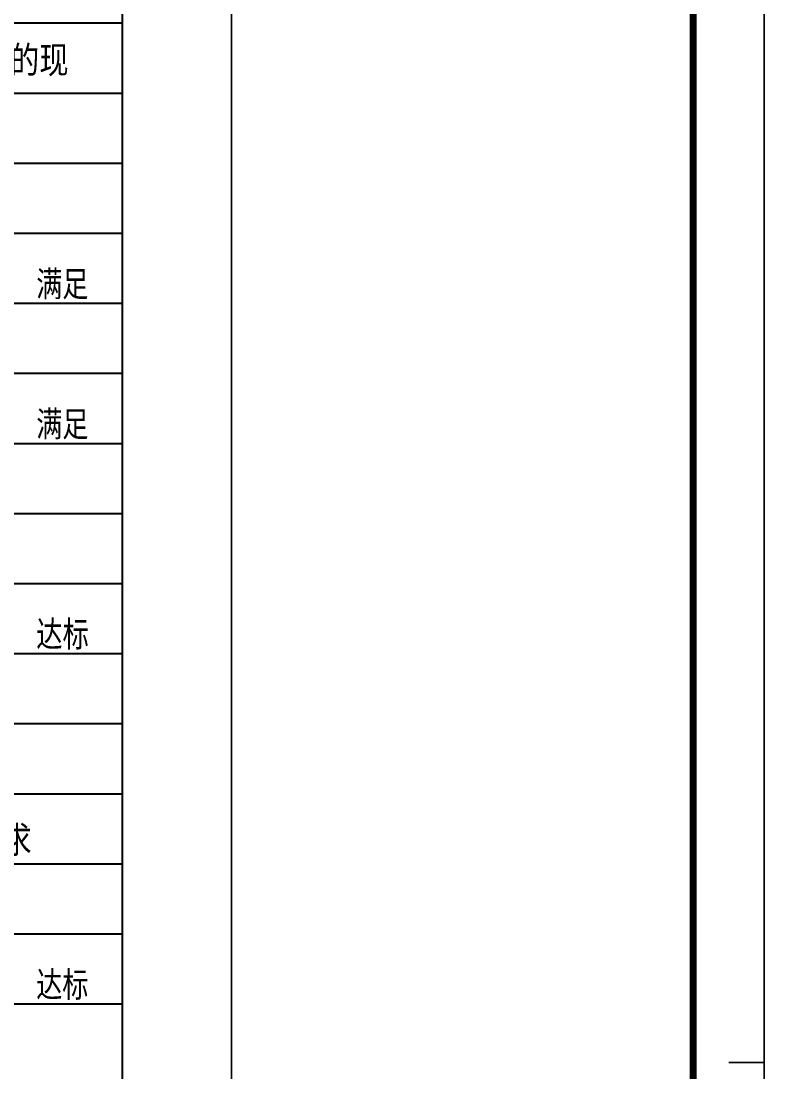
# Model space of a CAD drawing. Extents: x 1738711 to 2346805, y 1189731 to 2516152.
# Drawn here: x 2327403 to 2337879, y 2403887 to 2418672 of the extents above; entities that cross this region are included whole.
import ezdxf
from ezdxf.enums import TextEntityAlignment as Align

# ---------------------------------------------------------------- set-up
doc = ezdxf.new("R2010")
doc.units = 0
doc.header["$LTSCALE"] = 1000
doc.header["$MEASUREMENT"] = 0
for name, color, linetype in [('1_细线', 8, 'Continuous'), ('PUB_TEXT', 7, 'Continuous'), ('TK', 4, 'Continuous')]:
    doc.layers.add(name, color=color, linetype=linetype)
doc.styles.add('宋体', font='SIMSUN.TTF', dxfattribs={"width": 0.75})

# ---------------------------------------------------------------- blocks, each defined once
blk = doc.blocks.new('hjashrtahreahe')
at = {"const_width": 25}
blk.add_lwpolyline([(84100, 29700), (83600, 29700)], dxfattribs=at)
at = {"layer": 'TK', "color": 7, "const_width": 25}
blk.add_lwpolyline([(0, 59400), (84100, 59400), (84100, 0), (0, 0)], close=True, dxfattribs=at)
at = {"layer": 'TK', "color": 3, "const_width": 100}
blk.add_lwpolyline([(2500, 1000), (2500, 58400), (83100, 58400), (83100, 1000)], close=True, dxfattribs=at)
at = {"layer": 'TK', "color": 7, "const_width": 25}
blk.add_lwpolyline([(76600, 58400), (76600, 1000)], dxfattribs=at)
at = {"layer": 'TK', "style": '宋体', "width": 0.75}
for tag, height, p in [('项目负责人', 350, (6003, 57089)), ('专业负责人', 350, (6003, 56224)), ('设计人', 350, (6003, 55419)), ('版号1', 250, (77304, 22193)), ('时间1', 250, (82405, 22193)), ('版号2', 250, (77304, 21593)), ('时间2', 250, (82405, 21593)), ('版号3', 250, (77304, 20993)), ('时间3', 250, (82405, 20993)), ('建筑会签', 0.0001, (78978, 2403)), ('电气会签', 0.0001, (82128, 2403)), ('结构会签', 0.0001, (78978, 1803)), ('暖通会签', 0.0001, (82128, 1803)), ('给排水会签', 0.0001, (78978, 1250)), ('智能化会签', 0.0001, (82128, 1250))]:
    blk.add_attdef(tag, text='', height=height, dxfattribs=at).set_placement(p, align=Align.CENTER)
for tag, p in [('合作设计单位', (80816, 48986)), ('版号说明1', (79854, 22318)), ('版号说明2', (79854, 21718)), ('版号说明3', (79854, 21118)), ('浙江绿储科技有限公司', (80545, 16036)), ('百兆瓦级集中式熔盐储能关键', (80545, 14953)), ('设备研发及制造基地项目', (80545, 14603)), ('1#研发楼', (80545, 13636)), ('图名', (80545, 12436)), ('工程编号', (78978, 11461)), ('子项编号', (82128, 11461)), ('建筑', (78978, 10711)), ('图号', (82128, 10711)), ('施工图', (78978, 9961)), ('2023.03', (82128, 9961)), ('审定', (79353, 8461)), ('审核', (79353, 7711)), ('工程负责', (79353, 6961)), ('专业负责', (79353, 6211)), ('设计', (79353, 5461)), ('制图', (79353, 4711)), ('校对', (79353, 3961))]:
    blk.add_attdef(tag, text='', height=250, dxfattribs=at).set_placement(p, align=Align.MIDDLE_CENTER)

msp = doc.modelspace()

# ---------------------------------------------------------------- linework, layer by layer
at = {"layer": '1_细线'}
for p, q in [((2328827, 2431457.3), (2328827, 2376262)), ((2307609.6, 2418644.1), (2328827, 2418644.1)), ((2307609.6, 2418644.1), (2328827, 2418644.1)), ((2307609.6, 2417658.5), (2328827, 2417658.5)), ((2307609.6, 2417658.5), (2328827, 2417658.5)), ((2307609.6, 2416672.9), (2328827, 2416672.9)), ((2307609.6, 2416672.9), (2328827, 2416672.9)), ((2307609.6, 2415687.2), (2328827, 2415687.2)), ((2307609.6, 2414701.6), (2328827, 2414701.6)), ((2307609.6, 2413716), (2328827, 2413716)), ((2307609.6, 2412730.3), (2328827, 2412730.3)), ((2307609.6, 2411744.7), (2328827, 2411744.7)), ((2307609.6, 2410759.1), (2328827, 2410759.1)), ((2307609.6, 2409773.4), (2328827, 2409773.4)), ((2307609.6, 2408787.8), (2328827, 2408787.8)), ((2307609.6, 2407802.2), (2328827, 2407802.2)), ((2307609.6, 2406816.5), (2328827, 2406816.5)), ((2307609.6, 2405830.9), (2328827, 2405830.9)), ((2307609.6, 2404845.3), (2328827, 2404845.3))]:
    msp.add_line(p, q, dxfattribs=at)

# ---------------------------------------------------------------- block references
msp.add_blockref('hjashrtahreahe', (2253766.1, 2374319.5))

# ---------------------------------------------------------------- texts
at = {"layer": 'PUB_TEXT', "linetype": 'Continuous', "style": '宋体', "width": 0.8}
for s, height, p in [('规定的现', 377.64, (2326424.6, 2417935.9)), ('的配水支管应设置减压设施，并应满足给水配件最低工作压力的要求', 377.637, (2315190.9, 2406964.6))]:
    msp.add_text(s, height=height, dxfattribs=at).set_placement(p)
at = {"layer": 'PUB_TEXT', "color": 6, "linetype": 'Continuous', "style": '宋体', "width": 0.75}
for s, height, p in [('满足', 358.76, (2327617.8, 2414795.4, -14342.5)), ('满足', 358.76, (2327617.8, 2412824.2, -14342.5)), ('达标', 362.53, (2327617.8, 2409867.3, -14342.5)), ('达标', 358.76, (2327617.8, 2404939.1, -14342.5))]:
    msp.add_text(s, height=height, dxfattribs=at).set_placement(p)

doc.saveas('drawing.dxf')
